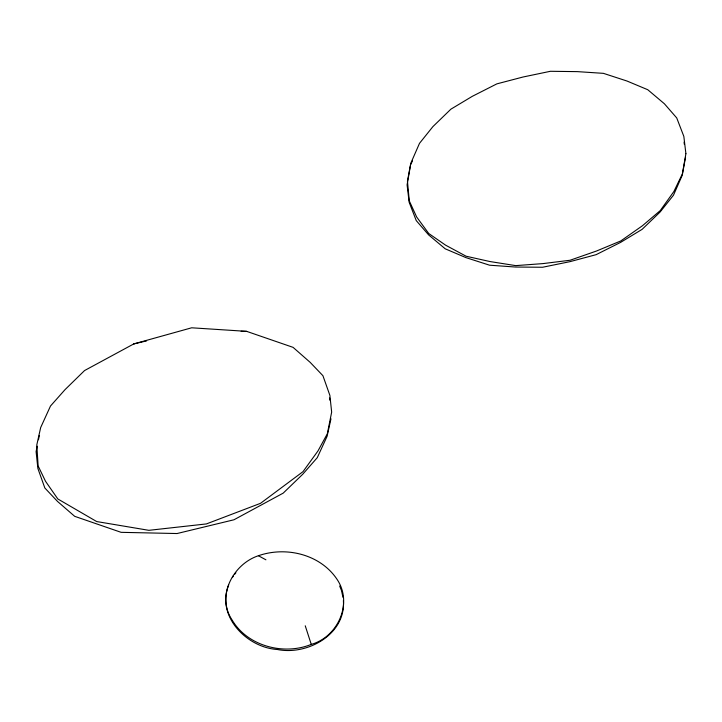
<?xml version="1.0" encoding="UTF-8"?>
<svg xmlns="http://www.w3.org/2000/svg" width="722" height="722" viewBox="0 0 722 722"><rect width="100%" height="100%" fill="white"/><g stroke="black" fill="none" stroke-linecap="round" stroke-linejoin="round"><path stroke-width="1.08" d="M410.412 165.825L407.091 184.85L409.148 202.25L416.251 220.598L428.579 234.858L445.221 248.819L465.961 257.628L489.57 265.2L515.58 267.041L542.565 267.257L569.902 261.671L596.128 254.667L620.649 242.357L642.102 229.361L660.088 212.033L673.491 195.184L682.227 175.311L685.521 157.342M37.174 446.232L36.1 451.593L37.878 468.461L44.836 487.982L57.552 501.465L74.691 516.329L121.115 532.331L177.043 533.54L233.964 519.777L283.195 493.135L302.717 474.264L317.265 457.667L327.075 436.35L330.974 418.778M38.465 439.797L39.322 435.51M228.684 584.946C215.914 616.254 247.023 647.616 277.356 649.493C307.346 655.621 346.018 634.358 343.383 600.505M410.601 164.769L412.497 160.816M232.385 577.537L233.432 575.813M234.668 574.297L235.904 572.79M133.805 343.907L84.564 370.548L65.016 389.663L50.495 406.017L40.667 427.568L36.795 444.905L38.131 465.943L45.531 481.294L57.805 498.947L96.694 521.555L148.876 530.327L206.402 523.928L260.516 503.324L302.987 471.665L317.951 450.979L327.337 433.76L331.66 412.091L329.873 395.385L322.924 375.702L310.198 362.381L293.069 347.354L246.644 331.353L191.673 327.797L133.805 343.907L146.629 340.901M258.404 555.732C232.944 564.162 216.049 596.291 232.168 620.108C247.547 646.217 283.899 655.621 311.254 644.385C337.616 637.057 352.932 603.791 337.49 580.01C320.947 554.451 286.354 545.994 258.404 555.732L265.913 559.812M241.139 331.281L246.644 331.353M339.656 586.02L341.479 590.47L342.986 597.383M305.244 625.793L311.254 644.385M684.095 142.108L684.303 144.283M329.611 397.903L329.755 400.105M685.9 153.696L682.371 173.894L673.87 191.538L660.233 210.616L642.481 225.715L620.794 240.94L596.498 251.021L570.046 260.254L542.944 263.602L515.734 265.624L489.949 261.545L466.105 256.22L445.591 245.164L428.724 233.486L416.63 216.952L409.284 200.878L407.461 181.204L410.746 163.362L419.491 143.353L432.884 126.639L450.889 109.175L472.323 96.315L496.862 83.869L523.071 77.001L550.426 71.288L577.392 71.631L603.412 73.346L627.012 81.035L647.769 89.727L664.393 103.769L676.731 117.939L683.833 136.377L685.9 153.696"/></g></svg>
